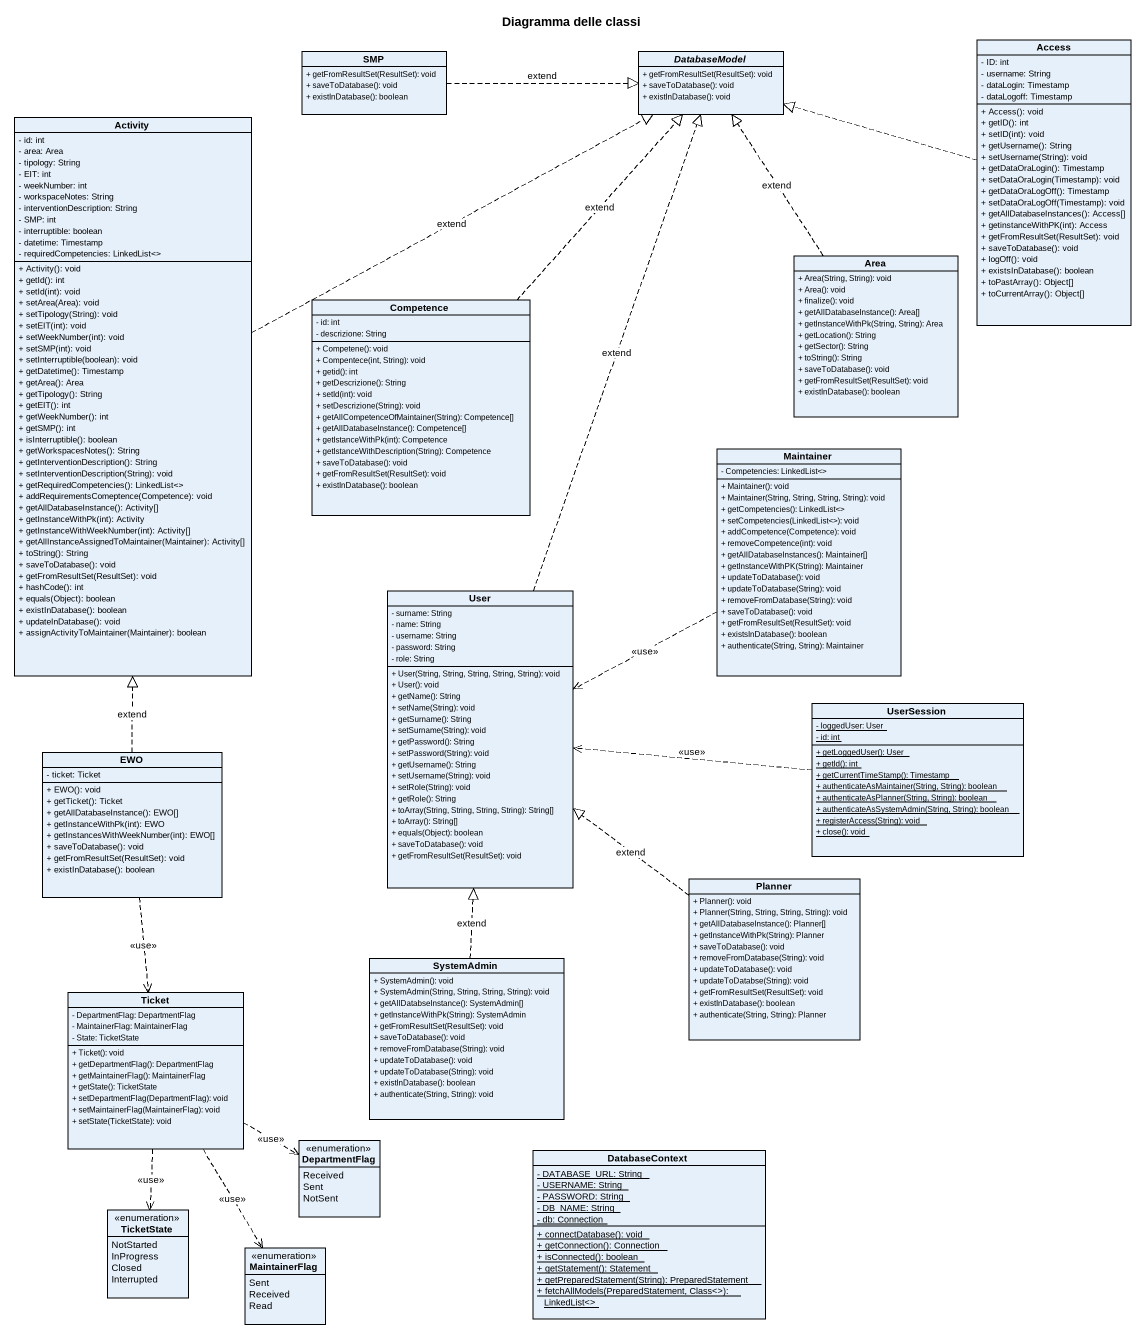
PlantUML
@startuml
title Diagramma delle classi
hide circle
hide empty members
skinparam classAttributeIconSize 0
class Access {
  - ID: int
  - username: String
  - dataLogin: Timestamp
  - dataLogoff: Timestamp
  + Access(): void
  + getID(): int
  + setID(int): void
  + getUsername(): String
  + setUsername(String): void
  + getDataOraLogin(): Timestamp
  + setDataOraLogin(Timestamp): void
  + getDataOraLogOff(): Timestamp
  + setDataOraLogOff(Timestamp): void
  + getAllDatabaseInstances(): Access[]
  + getinstanceWithPK(int): Access
  + getFromResultSet(ResultSet): void
  + saveToDatabase(): void
  + logOff(): void
  + existsInDatabase(): boolean
  + toPastArray(): Object[]
  + toCurrentArray(): Object[]
}
class SMP {
  + getFromResultSet(ResultSet): void
  + saveToDatabase(): void
  + existInDatabase(): boolean
}
abstract class DatabaseModel {
  + getFromResultSet(ResultSet): void
  + saveToDatabase(): void
  + existInDatabase(): void
}
class Activity {
  - id: int
  - area: Area
  - tipology: String
  - EIT: int
  - weekNumber: int
  - workspaceNotes: String
  - interventionDescription: String
  - SMP: int
  - interruptible: boolean
  - datetime: Timestamp
  - requiredCompetencies: LinkedList<>
  + Activity(): void
  + getId(): int
  + setId(int): void
  + setArea(Area): void
  + setTipology(String): void
  + setEIT(int): void
  + setWeekNumber(int): void
  + setSMP(int): void
  + setInterruptible(boolean): void
  + getDatetime(): Timestamp
  + getArea(): Area
  + getTipology(): String
  + getEIT(): int
  + getWeekNumber(): int
  + getSMP(): int
  + isInterruptible(): boolean
  + getWorkspacesNotes(): String
  + getInterventionDescription(): String
  + setInterventionDescription(String): void
  + getRequiredCompetencies(): LinkedList<>
  + addRequirementsComeptence(Competence): void
  + getAllDatabaseInstance(): Activity[]
  + getInstanceWithPk(int): Activity
  + getInstanceWithWeekNumber(int): Activity[]
  + getAllInstanceAssignedToMaintainer(Maintainer): Activity[]
  + toString(): String
  + saveToDatabase(): void
  + getFromResultSet(ResultSet): void
  + hashCode(): int
  + equals(Object): boolean
  + existInDatabase(): boolean
  + updateInDatabase(): void
  + assignActivityToMaintainer(Maintainer): boolean
}
class Area {
  + Area(String, String): void
  + Area(): void
  + finalize(): void
  + getAllDatabaseInstance(): Area[]
  + getInstanceWithPk(String, String): Area
  + getLocation(): String
  + getSector(): String
  + toString(): String
  + saveToDatabase(): void
  + getFromResultSet(ResultSet): void
  + existInDatabase(): boolean
}
class Competence {
  - id: int
  - descrizione: String
  + Competene(): void
  + Compentece(int, String): void
  + getid(): int
  + getDescrizione(): String
  + setId(int): void
  + setDescrizione(String): void
  + getAllCompetenceOfMaintainer(String): Competence[]
  + getAllDatabaseInstance(): Competence[]
  + getIstanceWithPk(int): Competence
  + getIstanceWithDescription(String): Competence
  + saveToDatabase(): void
  + getFromResultSet(ResultSet): void
  + existInDatabase(): boolean
}
class Maintainer {
  - Competencies: LinkedList<>
  + Maintainer(): void
  + Maintainer(String, String, String, String): void
  + getCompetencies(): LinkedList<>
  + setCompetencies(LinkedList<>): void
  + addCompetence(Competence): void
  + removeCompetence(int): void
  + getAllDatabaseInstances(): Maintainer[]
  + getInstanceWithPK(String): Maintainer
  + updateToDatabase(): void
  + updateToDatabase(String): void
  + removeFromDatabase(String): void
  + saveToDatabase(): void
  + getFromResultSet(ResultSet): void
  + existsInDatabase(): boolean
  + authenticate(String, String): Maintainer
}
class User {
  - surname: String
  - name: String
  - username: String
  - password: String
  - role: String
  + User(String, String, String, String, String): void
  + User(): void
  + getName(): String
  + setName(String): void
  + getSurname(): String
  + setSurname(String): void
  + getPassword(): String
  + setPassword(String): void
  + getUsername(): String
  + setUsername(String): void
  + setRole(String): void
  + getRole(): String
  + toArray(String, String, String, String): String[]
  + toArray(): String[]
  + equals(Object): boolean
  + saveToDatabase(): void
  + getFromResultSet(ResultSet): void
}
class UserSession {
  {static} - loggedUser: User
  {static} - id: int
  {static} + getLoggedUser(): User
  {static} + getId(): int
  {static} + getCurrentTimeStamp(): Timestamp
  {static} + authenticateAsMaintainer(String, String): boolean
  {static} + authenticateAsPlanner(String, String): boolean
  {static} + authenticateAsSystemAdmin(String, String): boolean
  {static} + registerAccess(String): void
  {static} + close(): void
}
class EWO {
  - ticket: Ticket
  + EWO(): void
  + getTicket(): Ticket
  + getAllDatabaseInstance(): EWO[]
  + getInstanceWithPk(int): EWO
  + getInstancesWithWeekNumber(int): EWO[]
  + saveToDatabase(): void
  + getFromResultSet(ResultSet): void
  + existInDatabase(): boolean
}
class Planner {
  + Planner(): void
  + Planner(String, String, String, String): void
  + getAllDatabaseInstance(): Planner[]
  + getInstanceWithPk(String): Planner
  + saveToDatabase(): void
  + removeFromDatabase(String): void
  + updateToDatabase(): void
  + updateToDatabse(String): void
  + getFromResultSet(ResultSet): void
  + existInDatabase(): boolean
  + authenticate(String, String): Planner
}
class SystemAdmin {
  + SystemAdmin(): void
  + SystemAdmin(String, String, String, String): void
  + getAllDatabseInstance(): SystemAdmin[]
  + getInstanceWithPk(String): SystemAdmin
  + getFromResultSet(ResultSet): void
  + saveToDatabase(): void
  + removeFromDatabase(String): void
  + updateToDatabase(): void
  + updateToDatabase(String): void
  + existInDatabase(): boolean
  + authenticate(String, String): void
}
class Ticket {
  - DepartmentFlag: DepartmentFlag
  - MaintainerFlag: MaintainerFlag
  - State: TicketState
  + Ticket(): void
  + getDepartmentFlag(): DepartmentFlag
  + getMaintainerFlag(): MaintainerFlag
  + getState(): TicketState
  + setDepartmentFlag(DepartmentFlag): void
  + setMaintainerFlag(MaintainerFlag): void
  + setState(TicketState): void
}
enum DepartmentFlag {
  Received
  Sent
  NotSent
}
class DatabaseContext {
  {static} - DATABASE_URL: String
  {static} - USERNAME: String
  {static} - PASSWORD: String
  {static} - DB_NAME: String
  {static} - db: Connection
  {static} + connectDatabase(): void
  {static} + getConnection(): Connection
  {static} + isConnected(): boolean
  {static} + getStatement(): Statement
  {static} + getPreparedStatement(String): PreparedStatement
  {static} + fetchAllModels(PreparedStatement, Class<>): LinkedList<>
}
enum TicketState {
  NotStarted
  InProgress
  Closed
  Interrupted
}
enum MaintainerFlag {
  Sent
  Received
  Read
}
Access .left.|> DatabaseModel
SMP .right.|> DatabaseModel : extend
Activity .right.|> DatabaseModel : extend
Area .up.|> DatabaseModel : extend
Competence .up.|> DatabaseModel : extend
Maintainer .left.> User : <<use>>
User .up.|> DatabaseModel : extend
UserSession .left.> User : <<use>>
EWO .up.|> Activity : extend
EWO ..> Ticket : <<use>>
Planner .up.|> User : extend
SystemAdmin .up.|> User : extend
Ticket .right.> DepartmentFlag : <<use>>
Ticket ..> TicketState : <<use>>
Ticket ..> MaintainerFlag : <<use>>
@enduml
